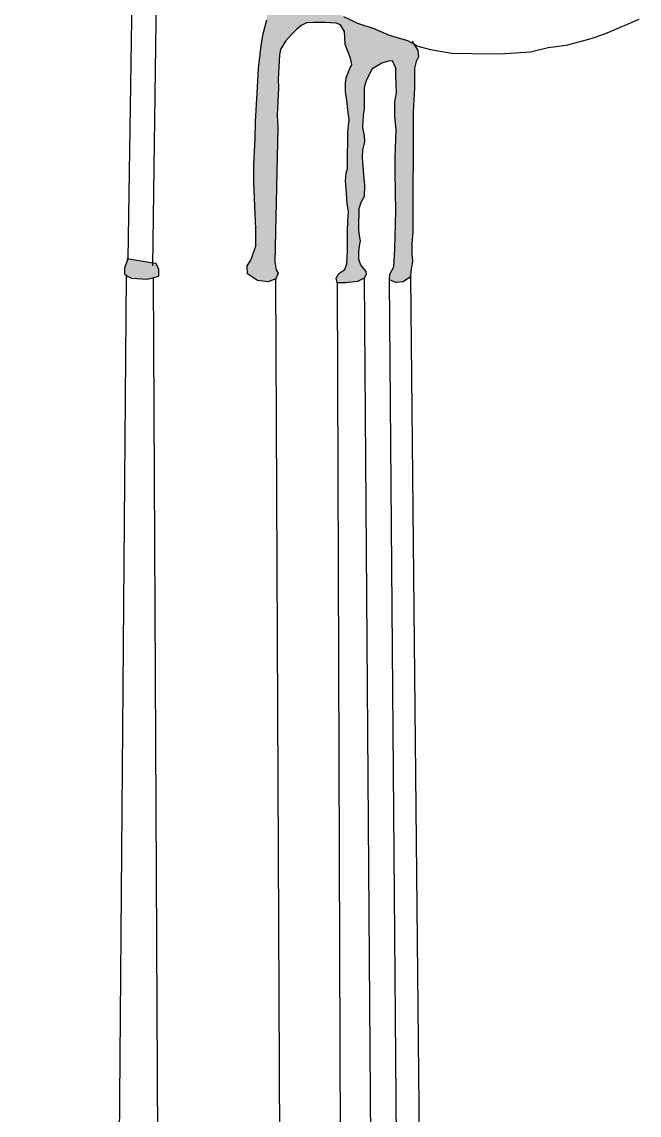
# Model space of a CAD drawing. Header units: millimetres. Extents: x 245 to 515, y 87 to 339.
# Drawn here: x 365.697 to 367.423, y 228.4 to 231.46 of the extents above; entities that cross this region are included whole.
import ezdxf

# ---------------------------------------------------------------- set-up
doc = ezdxf.new("R2010")
doc.units = ezdxf.units.MM
doc.layers.add('çziigi', color=10, linetype='Continuous')

msp = doc.modelspace()

# ---------------------------------------------------------------- hatches: boundary and pattern name
at = {"layer": 'çziigi'}
h = msp.add_hatch(color=256, dxfattribs=at)
h.dxf.hatch_style = 1
h.paths.add_polyline_path([(366.5476, 231.5024), (366.4617, 231.5635), (366.4031, 231.6155), (366.3584, 231.6639), (366.3483, 231.6737), (366.3456, 231.6633), (366.3417, 231.6387), (366.3595, 231.5956), (366.3702, 231.5594), (366.3825, 231.5279), (366.3825, 231.4648), (366.3725, 231.4256), (366.3664, 231.3931), (366.3587, 231.3292), (366.3564, 231.2769), (366.3502, 231.1812), (366.3495, 231.1312), (366.3456, 231.0619), (366.3456, 231.0089), (366.3518, 230.8808), (366.3518, 230.8315), (366.3372, 230.7931), (366.3272, 230.7769), (366.328, 230.7546), (366.3564, 230.7354), (366.3865, 230.7316), (366.4072, 230.74), (366.4142, 230.7562), (366.4088, 230.7654), (366.4049, 230.7877), (366.4127, 231.165), (366.4113, 231.198), (366.4151, 231.2747), (366.4137, 231.2995), (366.418, 231.3676), (366.4209, 231.3824), (366.4343, 231.4054), (366.451, 231.424), (366.4659, 231.4389), (366.4783, 231.4494), (366.4932, 231.457), (366.5133, 231.458), (366.5449, 231.458), (366.576, 231.4556), (366.588, 231.4508), (366.5994, 231.4326), (366.6009, 231.4159), (366.6018, 231.3958), (366.6162, 231.3578), (366.6196, 231.3406), (366.6124, 231.3248), (366.6043, 231.3033), (366.6019, 231.287), (366.6019, 231.265), (366.6057, 231.2392), (366.6095, 231.206), (366.6124, 231.1854), (366.6105, 231.1692), (366.6086, 231.1505), (366.6086, 231.1218), (366.6076, 231.0901), (366.6076, 231.0657), (366.6076, 231.0489), (366.6043, 231.0365), (366.6019, 231.0135), (366.6038, 230.993), (366.6072, 230.9507), (366.6105, 230.9292), (366.6091, 230.9019), (366.6081, 230.8751), (366.6081, 230.8397), (366.6081, 230.8211), (366.6062, 230.7828), (366.6, 230.767), (366.5837, 230.7555), (366.5761, 230.7426), (366.5789, 230.7297), (366.6024, 230.7297), (366.6354, 230.7326), (366.6546, 230.7421), (366.6598, 230.7527), (366.6589, 230.7613), (366.6445, 230.7794), (366.6388, 230.7957), (366.6388, 230.8144), (366.6402, 230.8316), (366.6431, 230.8464), (366.6392, 230.866), (366.6383, 230.8813), (366.6392, 230.936), (366.645, 230.9542), (366.6541, 230.9709), (366.6555, 231.003), (366.6526, 231.0317), (366.6488, 231.0798), (366.6502, 231.1013), (366.655, 231.1242), (366.6541, 231.141), (366.6498, 231.1635), (366.6517, 231.1971), (366.6546, 231.2167), (366.6546, 231.2359), (366.6546, 231.2583), (366.6546, 231.276), (366.6603, 231.2947), (366.6756, 231.3272), (366.7043, 231.344), (366.7221, 231.3497), (366.734, 231.3507), (366.7431, 231.3301), (366.7431, 231.3095), (366.7446, 231.261), (366.7407, 231.2371), (366.7403, 231.195), (366.7436, 231.1582), (366.7412, 231.0796), (366.7412, 231.0384), (366.7426, 230.9296), (366.7407, 230.8239), (366.7379, 230.7742), (366.7264, 230.7536), (366.7249, 230.7378), (366.7436, 230.7302), (366.7632, 230.7321), (366.7838, 230.7464), (366.7848, 230.7627), (366.7896, 230.7885), (366.7881, 230.8115), (366.7876, 230.8406), (366.7905, 230.8708), (366.7914, 231.2077), (366.7951, 231.2751), (366.7951, 231.3072), (366.7951, 231.3304), (366.7996, 231.3484), (366.8064, 231.3619), (366.8049, 231.3798), (366.795, 231.3963), (366.7756, 231.4072), (366.7243, 231.4226), (366.6818, 231.4409), (366.6363, 231.4563), (366.5968, 231.4746)])
h = msp.add_hatch(color=256, dxfattribs=at)
h.dxf.hatch_style = 1
h.paths.add_polyline_path([(366.08, 230.7664), (366.0728, 230.7837), (366.0526, 230.7859), (366.0367, 230.7887), (366.0129, 230.7923), (365.9936, 230.7954), (365.9848, 230.7714), (365.9848, 230.7549), (365.9941, 230.7469), (366.0042, 230.7419), (366.0475, 230.7397), (366.0807, 230.7477)])
h.paths.add_polyline_path([(365.6668, 230.7646), (365.6655, 230.7877), (365.6601, 230.7957), (365.6477, 230.7993), (365.6375, 230.7948), (365.6268, 230.7904), (365.6059, 230.7872), (365.5872, 230.7868), (365.5814, 230.7899), (365.5696, 230.8006), (365.5696, 230.7985), (365.5658, 230.7832), (365.5591, 230.7726), (365.5489, 230.7588), (365.548, 230.7526), (365.5636, 230.7463), (365.5769, 230.7428), (365.6023, 230.7419), (365.6392, 230.7397), (365.6584, 230.7406), (365.6633, 230.7499)])
h.paths.add_polyline_path([(365.1522, 230.7824), (365.1422, 230.7835), (365.0976, 230.7768), (365.0787, 230.7802), (365.0687, 230.7856), (365.0598, 230.7657), (365.062, 230.7457), (365.0865, 230.7301), (365.1243, 230.7312), (365.1577, 230.7434), (365.1633, 230.7568)])
h.paths.add_polyline_path([(364.6184, 230.7667), (364.6121, 230.7833), (364.5942, 230.7922), (364.5873, 230.7874), (364.5548, 230.7757), (364.5486, 230.7764), (364.5334, 230.7888), (364.5231, 230.7771), (364.5162, 230.7564), (364.5265, 230.7453), (364.5528, 230.7412), (364.6011, 230.7419), (364.617, 230.7522)])

# ---------------------------------------------------------------- linework, layer by layer
for p, q in [((366.0079, 231.7267), (365.9937, 230.7956)), ((366.0634, 230.7772), (366.0744, 231.5974)), ((366.5968, 231.4746), (366.6363, 231.4563)), ((366.3725, 231.4256), (366.3825, 231.4648)), ((366.4783, 231.4494), (366.4659, 231.4389)), ((366.4932, 231.457), (366.4783, 231.4494)), ((366.5133, 231.458), (366.4932, 231.457)), ((366.5449, 231.458), (366.5133, 231.458)), ((366.576, 231.4556), (366.5449, 231.458)), ((366.588, 231.4508), (366.576, 231.4556)), ((366.5994, 231.4326), (366.588, 231.4508)), ((366.6363, 231.4563), (366.6818, 231.4409)), ((366.6818, 231.4409), (366.7243, 231.4226)), ((367.3278, 231.4262), (367.4233, 231.4674)), ((366.3664, 231.3931), (366.3725, 231.4256)), ((366.451, 231.424), (366.4343, 231.4054)), ((366.4659, 231.4389), (366.451, 231.424)), ((366.6009, 231.4159), (366.5994, 231.4326)), ((366.6018, 231.3958), (366.6009, 231.4159)), ((366.7243, 231.4226), (366.7756, 231.4072)), ((367.22, 231.394), (367.289, 231.413)), ((367.289, 231.413), (367.3278, 231.4262)), ((366.3587, 231.3292), (366.3664, 231.3931)), ((366.4209, 231.3824), (366.418, 231.3676)), ((366.4343, 231.4054), (366.4209, 231.3824)), ((366.6162, 231.3578), (366.6018, 231.3958)), ((366.7756, 231.4072), (366.8042, 231.3911)), ((366.7891, 231.406), (366.8049, 231.3798)), ((366.8042, 231.3911), (366.8401, 231.3823)), ((366.8049, 231.3798), (366.8064, 231.3619)), ((366.8401, 231.3823), (366.8995, 231.372)), ((367.1196, 231.3757), (367.1687, 231.3881)), ((367.1687, 231.3881), (367.22, 231.394)), ((366.418, 231.3676), (366.4137, 231.2995)), ((366.6196, 231.3406), (366.6162, 231.3578)), ((366.7221, 231.3497), (366.7043, 231.344)), ((366.734, 231.3507), (366.7221, 231.3497)), ((366.7431, 231.3301), (366.734, 231.3507)), ((366.8064, 231.3619), (366.7996, 231.3484)), ((366.8995, 231.372), (366.956, 231.3706)), ((366.956, 231.3706), (367.0338, 231.3698)), ((367.0338, 231.3698), (367.1196, 231.3757)), ((366.3564, 231.2769), (366.3587, 231.3292)), ((366.6043, 231.3033), (366.6124, 231.3248)), ((366.6124, 231.3248), (366.6196, 231.3406)), ((366.6756, 231.3272), (366.6603, 231.2947)), ((366.7043, 231.344), (366.6756, 231.3272)), ((366.7431, 231.3095), (366.7431, 231.3301)), ((366.7996, 231.3484), (366.7951, 231.3304)), ((366.7951, 231.3304), (366.7951, 231.3072)), ((366.4137, 231.2995), (366.4151, 231.2747)), ((366.6019, 231.287), (366.6043, 231.3033)), ((366.6603, 231.2947), (366.6546, 231.276)), ((366.7446, 231.261), (366.7431, 231.3095)), ((366.7951, 231.3072), (366.7951, 231.2751)), ((366.3502, 231.1812), (366.3564, 231.2769)), ((366.4151, 231.2747), (366.4113, 231.198)), ((366.6019, 231.265), (366.6019, 231.287)), ((366.6057, 231.2392), (366.6019, 231.265)), ((366.6546, 231.276), (366.6546, 231.2583)), ((366.6546, 231.2583), (366.6546, 231.2359)), ((366.7407, 231.2371), (366.7446, 231.261)), ((366.7951, 231.2751), (366.7914, 231.2077)), ((366.6095, 231.206), (366.6057, 231.2392)), ((366.6546, 231.2359), (366.6546, 231.2167)), ((366.7403, 231.195), (366.7407, 231.2371)), ((366.4113, 231.198), (366.4127, 231.165)), ((366.6124, 231.1854), (366.6095, 231.206)), ((366.6517, 231.1971), (366.6498, 231.1635)), ((366.6546, 231.2167), (366.6517, 231.1971)), ((366.7914, 231.2077), (366.7905, 230.8708)), ((366.3495, 231.1312), (366.3502, 231.1812)), ((366.6086, 231.1505), (366.6105, 231.1692)), ((366.6105, 231.1692), (366.6124, 231.1854)), ((366.7436, 231.1582), (366.7403, 231.195)), ((366.4127, 231.165), (366.4049, 230.7877)), ((366.6086, 231.1218), (366.6086, 231.1505)), ((366.6498, 231.1635), (366.6541, 231.141)), ((366.6541, 231.141), (366.655, 231.1242)), ((366.7412, 231.0796), (366.7436, 231.1582)), ((366.3456, 231.0619), (366.3495, 231.1312)), ((366.6076, 231.0901), (366.6086, 231.1218)), ((366.655, 231.1242), (366.6502, 231.1013)), ((366.6076, 231.0657), (366.6076, 231.0901)), ((366.6502, 231.1013), (366.6488, 231.0798)), ((366.6488, 231.0798), (366.6526, 231.0317)), ((366.7412, 231.0384), (366.7412, 231.0796)), ((366.3456, 231.0089), (366.3456, 231.0619)), ((366.6043, 231.0365), (366.6076, 231.0489)), ((366.6076, 231.0489), (366.6076, 231.0657)), ((366.6019, 231.0135), (366.6043, 231.0365)), ((366.6038, 230.993), (366.6019, 231.0135)), ((366.6526, 231.0317), (366.6555, 231.003)), ((366.7426, 230.9296), (366.7412, 231.0384)), ((366.3518, 230.8808), (366.3456, 231.0089)), ((366.6072, 230.9507), (366.6038, 230.993)), ((366.6555, 231.003), (366.6541, 230.9709)), ((366.645, 230.9542), (366.6392, 230.936)), ((366.6541, 230.9709), (366.645, 230.9542)), ((366.6105, 230.9292), (366.6072, 230.9507)), ((366.6091, 230.9019), (366.6105, 230.9292)), ((366.6392, 230.936), (366.6383, 230.8813)), ((366.7407, 230.8239), (366.7426, 230.9296)), ((366.6081, 230.8751), (366.6091, 230.9019)), ((366.3518, 230.8315), (366.3518, 230.8808)), ((366.6081, 230.8397), (366.6081, 230.8751)), ((366.6383, 230.8813), (366.6392, 230.866)), ((366.6392, 230.866), (366.6431, 230.8464)), ((366.7905, 230.8708), (366.7876, 230.8406)), ((366.3372, 230.7931), (366.3518, 230.8315)), ((366.6081, 230.8211), (366.6081, 230.8397)), ((366.6402, 230.8316), (366.6388, 230.8144)), ((366.6431, 230.8464), (366.6402, 230.8316)), ((366.7876, 230.8406), (366.7881, 230.8115)), ((366.6062, 230.7828), (366.6081, 230.8211)), ((366.6388, 230.8144), (366.6388, 230.7957)), ((366.7379, 230.7742), (366.7407, 230.8239)), ((366.7881, 230.8115), (366.7896, 230.7885)), ((365.9937, 230.7956), (365.9848, 230.7714)), ((365.9848, 230.7714), (365.9848, 230.7549)), ((366.0129, 230.7923), (365.9905, 230.796)), ((366.0367, 230.7887), (366.0129, 230.7923)), ((366.0526, 230.7859), (366.0367, 230.7887)), ((366.0728, 230.7837), (366.0526, 230.7859)), ((366.08, 230.7664), (366.0728, 230.7837)), ((366.3272, 230.7769), (366.3372, 230.7931)), ((366.328, 230.7546), (366.3272, 230.7769)), ((366.4049, 230.7877), (366.4088, 230.7654)), ((366.6, 230.767), (366.6062, 230.7828)), ((366.6388, 230.7957), (366.6445, 230.7794)), ((366.6445, 230.7794), (366.6589, 230.7613)), ((366.7264, 230.7536), (366.7379, 230.7742)), ((366.7896, 230.7885), (366.7848, 230.7627)), ((365.9894, 230.7509), (365.702, 196.6637)), ((365.9848, 230.7549), (365.9941, 230.7469)), ((365.9941, 230.7469), (366.0042, 230.7419)), ((366.0042, 230.7419), (366.0475, 230.7397)), ((366.0475, 230.7397), (366.0807, 230.7477)), ((366.0641, 230.7437), (366.2471, 196.659)), ((366.0807, 230.7477), (366.08, 230.7664)), ((366.3564, 230.7354), (366.328, 230.7546)), ((366.4072, 230.74), (366.3865, 230.7316)), ((366.4142, 230.7562), (366.4072, 230.74)), ((366.5718, 196.6717), (366.4072, 230.74)), ((366.4088, 230.7654), (366.4142, 230.7562)), ((366.5761, 230.7426), (366.5837, 230.7555)), ((366.5789, 230.7297), (366.5761, 230.7426)), ((366.5837, 230.7555), (366.6, 230.767)), ((366.6546, 230.7421), (366.6354, 230.7326)), ((366.6598, 230.7527), (366.6546, 230.7421)), ((366.6546, 230.7421), (366.9062, 196.698)), ((366.6589, 230.7613), (366.6598, 230.7527)), ((366.7249, 230.7378), (366.7264, 230.7536)), ((367.0084, 196.7346), (366.7249, 230.7378)), ((366.7436, 230.7302), (366.7249, 230.7378)), ((366.7838, 230.7464), (366.7632, 230.7321)), ((366.7848, 230.7627), (366.7838, 230.7464)), ((366.7838, 230.7464), (367.1323, 196.7187)), ((366.3865, 230.7316), (366.3564, 230.7354)), ((366.5789, 230.7297), (366.6961, 196.7538)), ((366.6024, 230.7297), (366.5789, 230.7297)), ((366.6354, 230.7326), (366.6024, 230.7297)), ((366.7632, 230.7321), (366.7436, 230.7302))]:
    msp.add_line(p, q, dxfattribs=at)

doc.saveas('drawing.dxf')
